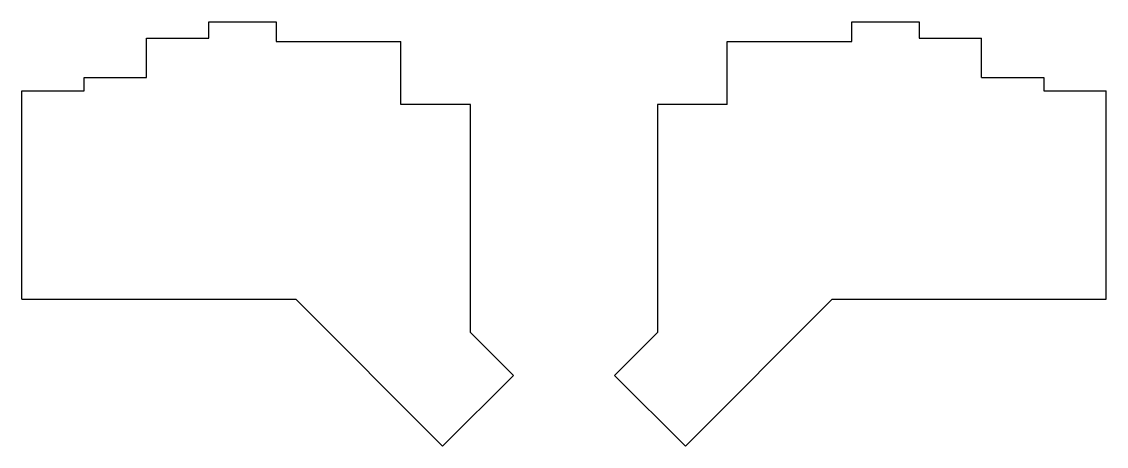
# Model space of a CAD drawing. Header units: millimetres. Extents: x 9 to 339, y -60 to 69.
import ezdxf

# ---------------------------------------------------------------- set-up
doc = ezdxf.new("R2010")
doc.units = ezdxf.units.MM

msp = doc.modelspace()

# ---------------------------------------------------------------- linework, layer by layer
for p, q in [((65.75, 69.25), (86.25, 69.25)), ((65.75, 64.25), (65.75, 69.25)), ((86.25, 69.25), (86.25, 63.25)), ((261.75, 69.25), (282.25, 69.25)), ((261.75, 63.25), (261.75, 69.25)), ((282.25, 69.25), (282.25, 64.25)), ((46.75, 64.25), (65.75, 64.25)), ((46.75, 52.25), (46.75, 64.25)), ((86.25, 63.25), (124.25, 63.25)), ((124.25, 44), (124.25, 63.25)), ((223.75, 63.25), (261.75, 63.25)), ((223.75, 44), (223.75, 63.25)), ((282.25, 64.25), (301.25, 64.25)), ((301.25, 52.25), (301.25, 64.25)), ((27.75, 52.25), (46.75, 52.25)), ((27.75, 48.25), (27.75, 52.25)), ((301.25, 52.25), (320.25, 52.25)), ((320.25, 52.25), (320.25, 48.25)), ((8.75, -15.25), (8.75, 48.25)), ((8.75, 48.25), (27.75, 48.25)), ((320.25, 48.25), (339.25, 48.25)), ((339.25, -15.25), (339.25, 48.25)), ((145.5, 44), (124.25, 44)), ((145.5, -25.37), (145.5, 44)), ((223.75, 44), (202.5, 44)), ((202.5, 44), (202.5, -25.37)), ((8.75, -15.25), (92.25, -15.25)), ((92.25, -15.25), (137.02, -60.02)), ((210.98, -60.02), (255.75, -15.25)), ((255.75, -15.25), (339.25, -15.25)), ((145.5, -25.37), (158.59, -38.46)), ((189.41, -38.46), (202.5, -25.37)), ((137.02, -60.02), (158.59, -38.46)), ((189.41, -38.46), (210.98, -60.02))]:
    msp.add_line(p, q)

doc.saveas('drawing.dxf')
